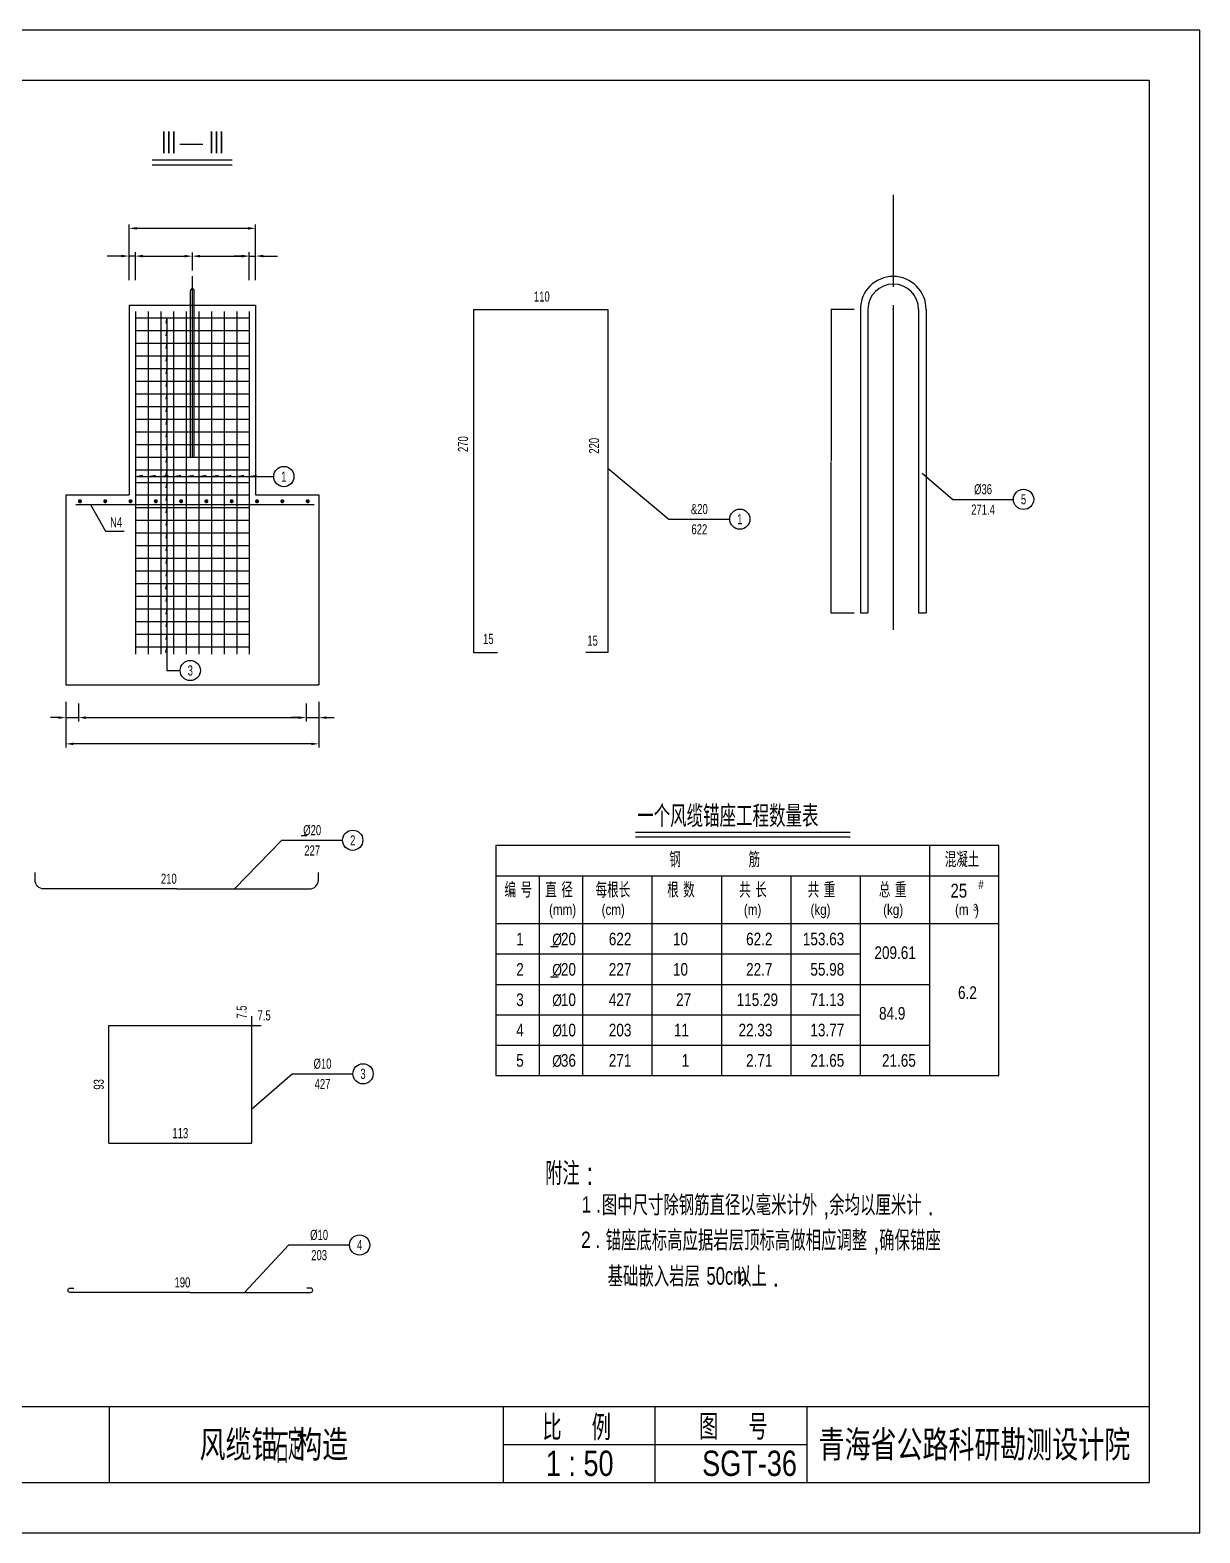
# Model space of a CAD drawing. Header units: millimetres. Extents: x 18914 to 20594, y 888 to 2076.
# Drawn here: x 19670 to 20594, y 888 to 2076 of the extents above; entities that cross this region are included whole.
import ezdxf
from ezdxf.enums import TextEntityAlignment as Align

# ---------------------------------------------------------------- set-up
doc = ezdxf.new("R2010")
doc.units = ezdxf.units.MM
doc.styles.add('GGX1', font='romanc.shx', dxfattribs={"width": 0.9, "bigfont": 'dk.shx'})
doc.styles.add('HZ', font='stxt.shx', dxfattribs={"width": 0.8, "bigfont": 'dk.shx'})
doc.styles.get("Standard").update_dxf_attribs({"font": 'stxt.shx', "width": 0.8, "bigfont": 'dk.shx'})
doc.styles.add('STYLE1', font='stxt.shx', dxfattribs={"width": 0.8, "bigfont": 'dk.shx'})
doc.dimstyles.new('JYG', dxfattribs={"dimtxt": 8, "dimasz": 6, "dimexe": 3, "dimexo": 4, "dimgap": 1, "dimtad": 1, "dimtxsty": 'Standard', "dimcen": 2.5, "dimclrd": 2, "dimclre": 2, "dimclrt": 2, "dimadec": 0, "dimazin": 0, "dimtfac": 1, "dimtmove": 0, "dimatfit": 3, "dimfxl": 0, "dimarcsym": 0})
doc.dimstyles.get("Standard").update_dxf_attribs({"dimtxt": 0.18, "dimasz": 0.18, "dimexe": 0.18, "dimexo": 0.0625, "dimgap": 0.09, "dimtad": 0, "dimtih": 1, "dimtoh": 1, "dimdec": 4, "dimzin": 0, "dimdsep": 46, "dimtxsty": 'Standard', "dimcen": 0.09, "dimadec": 0, "dimazin": 0, "dimtfac": 1, "dimtdec": 4, "dimtofl": 0, "dimtmove": 0, "dimatfit": 3, "dimfxl": 0, "dimtolj": 1, "dimtzin": 0, "dimarcsym": 0})

# ---------------------------------------------------------------- blocks, each defined once
blk = doc.blocks.new('*D46')
at = {"color": 2, "lineweight": -2}
for p, q in [((19708.1, 1543.8), (19708.1, 1529.6)), ((19714.1, 1532.6), (19882.1, 1532.6)), ((19888.1, 1543.8), (19888.1, 1529.6))]:
    blk.add_line(p, q, dxfattribs=at)
at = {"color": 2}
for points in [[(19714.1, 1533.6), (19714.1, 1531.6), (19708.1, 1532.6)], [(19882.1, 1533.6), (19882.1, 1531.6), (19888.1, 1532.6)]]:
    blk.add_solid(points, dxfattribs=at)
at = {"layer": 'DEFPOINTS', "color": 0}
for p in [(19708.1, 1547.8), (19888.1, 1547.8), (19888.1, 1532.6)]:
    blk.add_point(p, dxfattribs=at)
blk = doc.blocks.new('*D47')
at = {"color": 2, "lineweight": -2}
for p, q in [((19692.1, 1532.6), (19686.1, 1532.6)), ((19698.1, 1543.8), (19698.1, 1529.6)), ((19698.1, 1532.6), (19708.1, 1532.6)), ((19708.1, 1543.8), (19708.1, 1529.6)), ((19714.1, 1532.6), (19720.1, 1532.6))]:
    blk.add_line(p, q, dxfattribs=at)
at = {"color": 2}
for points in [[(19692.1, 1533.6), (19692.1, 1531.6), (19698.1, 1532.6)], [(19714.1, 1533.6), (19714.1, 1531.6), (19708.1, 1532.6)]]:
    blk.add_solid(points, dxfattribs=at)
at = {"layer": 'DEFPOINTS', "color": 0}
for p in [(19698.1, 1547.8), (19708.1, 1547.8), (19708.1, 1532.6)]:
    blk.add_point(p, dxfattribs=at)
blk = doc.blocks.new('*D48')
at = {"color": 2, "lineweight": -2}
for p, q in [((19698.1, 1545.1), (19698.1, 1508.9)), ((19898.1, 1545.1), (19898.1, 1508.9)), ((19892.1, 1511.9), (19704.1, 1511.9))]:
    blk.add_line(p, q, dxfattribs=at)
at = {"color": 2}
for points in [[(19704.1, 1512.9), (19704.1, 1510.9), (19698.1, 1511.9)], [(19892.1, 1512.9), (19892.1, 1510.9), (19898.1, 1511.9)]]:
    blk.add_solid(points, dxfattribs=at)
at = {"layer": 'DEFPOINTS', "color": 0}
for p in [(19698.1, 1549.1), (19898.1, 1549.1), (19698.1, 1511.9)]:
    blk.add_point(p, dxfattribs=at)
blk = doc.blocks.new('*D49')
at = {"color": 2, "lineweight": -2}
for p, q in [((19882.1, 1532.6), (19876.1, 1532.6)), ((19888.1, 1543.8), (19888.1, 1529.6)), ((19888.1, 1532.6), (19898.1, 1532.6)), ((19898.1, 1543.8), (19898.1, 1529.6)), ((19904.1, 1532.6), (19910.1, 1532.6))]:
    blk.add_line(p, q, dxfattribs=at)
at = {"color": 2}
for points in [[(19882.1, 1533.6), (19882.1, 1531.6), (19888.1, 1532.6)], [(19904.1, 1533.6), (19904.1, 1531.6), (19898.1, 1532.6)]]:
    blk.add_solid(points, dxfattribs=at)
at = {"layer": 'DEFPOINTS', "color": 0}
for p in [(19888.1, 1547.8), (19898.1, 1547.8), (19898.1, 1532.6)]:
    blk.add_point(p, dxfattribs=at)
blk = doc.blocks.new('DGJX')
at = {"color": 2, "const_width": 0.04}
blk.add_lwpolyline([(-0.02, 0, 1), (0.02, 0, 1)], format="xyb", close=True, dxfattribs=at)
blk = doc.blocks.new('*D58')
at = {"color": 2, "lineweight": -2}
for p, q in [((19837.1, 1897.5), (19831.1, 1897.5)), ((19843.1, 1878.3), (19843.1, 1900.5)), ((19843.1, 1897.5), (19848.1, 1897.5)), ((19848.1, 1878.3), (19848.1, 1900.5)), ((19854.1, 1897.5), (19865.3, 1897.5))]:
    blk.add_line(p, q, dxfattribs=at)
at = {"color": 2}
for points in [[(19837.1, 1898.5), (19837.1, 1896.5), (19843.1, 1897.5)], [(19854.1, 1898.5), (19854.1, 1896.5), (19848.1, 1897.5)]]:
    blk.add_solid(points, dxfattribs=at)
at = {"layer": 'DEFPOINTS', "color": 0}
for p in [(19848.1, 1897.5), (19843.1, 1874.3), (19848.1, 1874.3)]:
    blk.add_point(p, dxfattribs=at)
blk = doc.blocks.new('*D59')
at = {"color": 2, "lineweight": -2}
for p, q in [((19798.1, 1886.2), (19798.1, 1900.4)), ((19804.1, 1897.4), (19837.1, 1897.4)), ((19843.1, 1886.2), (19843.1, 1900.4))]:
    blk.add_line(p, q, dxfattribs=at)
at = {"color": 2}
for points in [[(19804.1, 1898.4), (19804.1, 1896.4), (19798.1, 1897.4)], [(19837.1, 1898.4), (19837.1, 1896.4), (19843.1, 1897.4)]]:
    blk.add_solid(points, dxfattribs=at)
at = {"layer": 'DEFPOINTS', "color": 0}
for p in [(19843.1, 1897.4), (19798.1, 1882.2), (19843.1, 1882.2)]:
    blk.add_point(p, dxfattribs=at)
blk = doc.blocks.new('*D60')
at = {"color": 2, "lineweight": -2}
for p, q in [((19753.1, 1886.2), (19753.1, 1900.4)), ((19759.1, 1897.4), (19792.1, 1897.4)), ((19798.1, 1886.2), (19798.1, 1900.4))]:
    blk.add_line(p, q, dxfattribs=at)
at = {"color": 2}
for points in [[(19759.1, 1898.4), (19759.1, 1896.4), (19753.1, 1897.4)], [(19792.1, 1898.4), (19792.1, 1896.4), (19798.1, 1897.4)]]:
    blk.add_solid(points, dxfattribs=at)
at = {"layer": 'DEFPOINTS', "color": 0}
for p in [(19798.1, 1897.4), (19753.1, 1882.2), (19798.1, 1882.2)]:
    blk.add_point(p, dxfattribs=at)
blk = doc.blocks.new('*D61')
at = {"color": 2, "lineweight": -2}
for p, q in [((19742.1, 1897.5), (19730.9, 1897.5)), ((19748.1, 1878.3), (19748.1, 1900.5)), ((19753.1, 1897.5), (19748.1, 1897.5)), ((19753.1, 1878.3), (19753.1, 1900.5)), ((19759.1, 1897.5), (19765.1, 1897.5))]:
    blk.add_line(p, q, dxfattribs=at)
at = {"color": 2}
for points in [[(19742.1, 1898.5), (19742.1, 1896.5), (19748.1, 1897.5)], [(19759.1, 1898.5), (19759.1, 1896.5), (19753.1, 1897.5)]]:
    blk.add_solid(points, dxfattribs=at)
at = {"layer": 'DEFPOINTS', "color": 0}
for p in [(19753.1, 1897.5), (19748.1, 1874.3), (19753.1, 1874.3)]:
    blk.add_point(p, dxfattribs=at)
blk = doc.blocks.new('*D62')
at = {"color": 2, "lineweight": -2}
for p, q in [((19748.1, 1899.2), (19748.1, 1922.4)), ((19842.1, 1919.4), (19754.1, 1919.4)), ((19848.1, 1899.2), (19848.1, 1922.4))]:
    blk.add_line(p, q, dxfattribs=at)
at = {"color": 2}
for points in [[(19754.1, 1920.4), (19754.1, 1918.4), (19748.1, 1919.4)], [(19842.1, 1920.4), (19842.1, 1918.4), (19848.1, 1919.4)]]:
    blk.add_solid(points, dxfattribs=at)
at = {"layer": 'DEFPOINTS', "color": 0}
for p in [(19748.1, 1919.4), (19748.1, 1895.2), (19848.1, 1895.2)]:
    blk.add_point(p, dxfattribs=at)
blk = doc.blocks.new('B3')
at = {"color": 2}
for p, q in [((-0.205, 0.303), (0.25, 0.303)), ((-0.756, -0.104), (0.829, -0.104))]:
    blk.add_line(p, q, dxfattribs=at)
at = {"color": 7}
blk.add_line((-0.756, -0.004), (0.829, -0.004), dxfattribs=at)
at = {"color": 2, "width": 0.7}
for p in [(-0.592, 0.075), (0.351, 0.075)]:
    blk.add_text('Ⅲ', height=0.5, dxfattribs=at).set_placement(p)
blk = doc.blocks.new('*D63')
at = {"color": 0, "lineweight": -2}
for p, q in [((20321.1, 1855.3), (20302.7, 1855.3)), ((20302.9, 1855.2), (20302.9, 1735.5)), ((20302.9, 1615.5), (20302.9, 1735.2)), ((20321.1, 1615.3), (20302.7, 1615.3))]:
    blk.add_line(p, q, dxfattribs=at)
at = {"color": 0}
for points in [[(20302.9, 1855.2), (20302.9, 1855.2), (20302.9, 1855.3)], [(20302.9, 1615.5), (20302.9, 1615.5), (20302.9, 1615.3)]]:
    blk.add_solid(points, dxfattribs=at)
at = {"layer": 'DEFPOINTS', "color": 0}
for p in [(20321.2, 1855.3), (20302.9, 1615.3), (20321.2, 1615.3)]:
    blk.add_point(p, dxfattribs=at)
blk = doc.blocks.new('*D64')
at = {"color": 0, "lineweight": -2}
for p, q in [((20368.2, 1867.8), (20368, 1867.7)), ((20368.3, 1867.8), (20368.2, 1867.8)), ((20352, 1855.2), (20352, 1855.4)), ((20352, 1855.3), (20352.1, 1855.3))]:
    blk.add_line(p, q, dxfattribs=at)
at = {"color": 0}
blk.add_solid([(20368, 1867.7), (20368, 1867.7), (20367.9, 1867.6)], dxfattribs=at)
at = {"layer": 'DEFPOINTS', "color": 0}
for p in [(20367.9, 1867.6), (20352, 1855.3)]:
    blk.add_point(p, dxfattribs=at)

msp = doc.modelspace()

# ---------------------------------------------------------------- linework, layer by layer
at = {"color": 2, "linetype": 'Continuous'}
for p, q in [((20594.42833, 2076.13427), (18914.42833, 2076.13427)), ((20594.42833, 888.13427), (20594.42833, 2076.13427)), ((18914.42833, 888.13427), (20594.42833, 888.13427))]:
    msp.add_line(p, q, dxfattribs=at)
at = {"color": 6}
for p, q in [((20554.42833, 2036.13427), (19034.42833, 2036.13427)), ((20554.42833, 2036.13427), (20554.42833, 928.13427)), ((19034.42833, 928.13427), (20554.42833, 928.13427))]:
    msp.add_line(p, q, dxfattribs=at)
at = {"color": 3}
for p, q in [((20352.04867, 1945.76696), (20352.04867, 1873.1948)), ((19798.14482, 1738.60717), (19798.14482, 1881.67698)), ((20352.04867, 1858.65317), (20352.04867, 1602.11767))]:
    msp.add_line(p, q, dxfattribs=at)
at = {"color": 4}
for p, q in [((19796.64482, 1738.60717), (19796.64482, 1870.10717)), ((19799.64482, 1738.60717), (19799.64482, 1870.10717)), ((19748.14482, 1858.60717), (19748.14482, 1708.60717)), ((19748.14482, 1858.60717), (19848.14482, 1858.60717)), ((19848.14482, 1858.60717), (19848.14482, 1708.60717)), ((19698.14482, 1708.60717), (19698.14482, 1558.60717)), ((19698.14482, 1708.60717), (19748.14482, 1708.60717)), ((19848.14482, 1708.60717), (19898.14482, 1708.60717)), ((19898.14482, 1708.60717), (19898.14482, 1558.60717)), ((19698.14482, 1558.60717), (19898.14482, 1558.60717))]:
    msp.add_line(p, q, dxfattribs=at)
at = {"color": 7}
for p, q in [((19753.14482, 1853.60717), (19753.14482, 1582.88827)), ((19763.14482, 1853.60717), (19763.14482, 1582.88827)), ((19773.14482, 1853.60717), (19773.14482, 1582.88827)), ((19783.14482, 1853.60717), (19783.14482, 1582.88827)), ((19793.14482, 1853.60717), (19793.14482, 1582.88827)), ((19803.14482, 1853.60717), (19803.14482, 1582.88827)), ((19813.14482, 1853.60717), (19813.14482, 1582.88827)), ((19823.14482, 1853.60717), (19823.14482, 1582.88827)), ((19833.14482, 1853.60717), (19833.14482, 1582.88827)), ((19843.14482, 1853.60717), (19843.14482, 1582.88827)), ((20020.42407, 1855.32901), (20020.42407, 1584.06045)), ((20020.42407, 1855.32901), (20126.42407, 1855.32901)), ((20126.42407, 1855.32901), (20126.42407, 1584.06045)), ((20326.04867, 1855.33915), (20326.04867, 1615.33915)), ((20332.04867, 1855.33915), (20332.04867, 1615.33915)), ((20372.04867, 1855.33915), (20372.04867, 1615.33915)), ((20378.04867, 1855.33915), (20378.04867, 1615.33915)), ((19753.14482, 1848.60717), (19843.14482, 1848.60717)), ((19753.14482, 1838.60717), (19843.14482, 1838.60717)), ((19753.14482, 1828.60717), (19843.14482, 1828.60717)), ((19753.14482, 1818.60717), (19843.14482, 1818.60717)), ((19753.14482, 1808.60717), (19843.14482, 1808.60717)), ((19753.14482, 1798.60717), (19843.14482, 1798.60717)), ((19753.14482, 1788.60717), (19843.14482, 1788.60717)), ((19753.14482, 1778.60717), (19843.14482, 1778.60717)), ((19753.14482, 1768.60717), (19843.14482, 1768.60717)), ((19753.14482, 1758.60717), (19843.14482, 1758.60717)), ((19753.14482, 1748.60717), (19843.14482, 1748.60717)), ((19753.14482, 1738.60717), (19843.14482, 1738.60717)), ((19753.14482, 1728.60717), (19843.14482, 1728.60717)), ((19753.14482, 1718.60717), (19843.14482, 1718.60717)), ((19706.01349, 1701.21225), (19894.33693, 1701.21225)), ((19753.14482, 1708.60717), (19843.14482, 1708.60717)), ((19753.14482, 1698.60717), (19843.14482, 1698.60717)), ((19753.14482, 1688.60717), (19843.14482, 1688.60717)), ((19753.14482, 1678.60717), (19843.14482, 1678.60717)), ((19753.14482, 1668.60717), (19843.14482, 1668.60717)), ((19753.14482, 1658.60717), (19843.14482, 1658.60717)), ((19753.14482, 1648.60717), (19843.14482, 1648.60717)), ((19753.14482, 1638.60717), (19843.14482, 1638.60717)), ((19753.14482, 1628.60717), (19843.14482, 1628.60717)), ((19753.14482, 1618.60717), (19843.14482, 1618.60717)), ((19753.14482, 1608.60717), (19843.14482, 1608.60717)), ((20326.04867, 1615.33915), (20332.04867, 1615.33915)), ((20372.04867, 1615.33915), (20378.04867, 1615.33915)), ((19753.14482, 1598.60717), (19843.14482, 1598.60717)), ((19753.14482, 1588.60717), (19843.14482, 1588.60717)), ((20020.42407, 1584.06045), (20039.15085, 1584.06045)), ((20126.42407, 1584.06045), (20109.06248, 1584.06045)), ((20148.34403, 1441.99862), (20317.89334, 1441.99862)), ((20037.96492, 1431.48731), (20037.96492, 1249.80331)), ((20435.61292, 1431.48731), (20037.96492, 1431.48731)), ((20435.61292, 1249.80331), (20435.61292, 1431.48731)), ((19845.11126, 1196.18097), (19845.11126, 1296.68097)), ((19732.11126, 1196.18097), (19732.11126, 1289.18097)), ((19732.11126, 1289.18097), (19852.61126, 1289.18097)), ((20037.96492, 1249.80331), (20435.61292, 1249.80331)), ((19732.11126, 1196.18097), (19845.11126, 1196.18097))]:
    msp.add_line(p, q, dxfattribs=at)
at = {"color": 2}
for p, q in [((19777.96728, 1848.87112), (19777.03058, 1844.38651)), ((19777.96728, 1848.87112), (19777.96728, 1569.87521)), ((19777.96728, 1838.87112), (19777.03058, 1834.38651)), ((19777.96728, 1828.87112), (19777.03058, 1824.38651)), ((19777.96728, 1818.87112), (19777.03058, 1814.38651)), ((19777.96728, 1808.87112), (19777.03058, 1804.38651)), ((19777.96728, 1798.87112), (19777.03058, 1794.38651)), ((19777.96728, 1788.87112), (19777.03058, 1784.38651)), ((19777.96728, 1778.87112), (19777.03058, 1774.38651)), ((19777.96728, 1768.87112), (19777.03058, 1764.38651)), ((19777.96728, 1758.87112), (19777.03058, 1754.38651)), ((19777.96728, 1748.87112), (19777.03058, 1744.38651)), ((19777.96728, 1738.87112), (19777.03058, 1734.38651)), ((19753.26447, 1723.27434), (19758.9045, 1724.25455)), ((19754.61933, 1723.17232), (19862.43641, 1723.17232)), ((19763.26447, 1723.27434), (19768.9045, 1724.25455)), ((19773.26447, 1723.27434), (19778.9045, 1724.25455)), ((19777.96728, 1728.87112), (19777.03058, 1724.38651)), ((19783.26447, 1723.27434), (19788.9045, 1724.25455)), ((19793.26447, 1723.27434), (19798.9045, 1724.25455)), ((19803.26447, 1723.27434), (19808.9045, 1724.25455)), ((19813.26447, 1723.27434), (19818.9045, 1724.25455)), ((19823.26447, 1723.27434), (19828.9045, 1724.25455)), ((19833.26447, 1723.27434), (19838.9045, 1724.25455)), ((19843.26447, 1723.27434), (19848.9045, 1724.25455)), ((19870.43641, 1723.17232), (19870.43641, 1723.17232)), ((20126.50151, 1729.7233), (20174.79419, 1689.50654)), ((20375.02218, 1725.97363), (20399.02218, 1705.15346)), ((19777.96728, 1718.87112), (19777.03058, 1714.38651)), ((19717.83152, 1700.57937), (19729.56029, 1680.06788)), ((19777.96728, 1708.87112), (19777.03058, 1704.38651)), ((19777.96728, 1698.87112), (19777.03058, 1694.38651)), ((20399.02218, 1705.15346), (20447.02218, 1705.15346)), ((19777.96728, 1688.87112), (19777.03058, 1684.38651)), ((20174.79419, 1689.50654), (20222.79419, 1689.50654)), ((19729.56029, 1680.06788), (19744.22124, 1680.06788)), ((19777.96728, 1678.87112), (19777.03058, 1674.38651)), ((19777.96728, 1668.87112), (19777.03058, 1664.38651)), ((19777.96728, 1658.87112), (19777.03058, 1654.38651)), ((19777.96728, 1648.87112), (19777.03058, 1644.38651)), ((19777.83103, 1638.65949), (19776.89434, 1634.17488)), ((19777.96728, 1628.87112), (19777.03058, 1624.38651)), ((19777.96728, 1618.87112), (19777.03058, 1614.38651)), ((19777.96728, 1608.87112), (19777.03058, 1604.38651)), ((19777.96728, 1598.87112), (19777.03058, 1594.38651)), ((19777.83103, 1588.65949), (19776.89434, 1584.17488)), ((19777.96728, 1569.87521), (19788.47558, 1569.87521)), ((19884.14406, 1439.44198), (19888.53953, 1439.44198)), ((20148.34403, 1438.39862), (20317.89334, 1438.39862)), ((19831.37955, 1397.26477), (19868.83684, 1435.68116)), ((19868.83684, 1435.68116), (19916.83684, 1435.68116)), ((20380.76492, 1431.48731), (20380.76492, 1249.80331)), ((20037.96492, 1407.49131), (20435.61292, 1407.49131)), ((20072.24492, 1407.49131), (20072.24492, 1249.80331)), ((20106.52492, 1407.49131), (20106.52492, 1249.80331)), ((20161.37292, 1407.49131), (20161.37292, 1249.80331)), ((20216.22092, 1407.49131), (20216.22092, 1249.80331)), ((20271.06892, 1407.49131), (20271.06892, 1249.80331)), ((20325.91692, 1407.49131), (20325.91692, 1249.80331)), ((20037.96492, 1369.78331), (20435.61292, 1369.78331)), ((20037.96492, 1345.78731), (20325.91692, 1345.78731)), ((20037.96492, 1321.79131), (20380.76492, 1321.79131)), ((20037.96492, 1297.79531), (20325.91692, 1297.79531)), ((20037.96492, 1273.79931), (20380.76492, 1273.79931)), ((19844.79419, 1222.99214), (19876.98931, 1251.07263)), ((19876.98931, 1251.07263), (19924.98931, 1251.07263)), ((19839.42833, 1078.21181), (19874.30638, 1115.74745)), ((19874.30638, 1115.74745), (19922.30638, 1115.74745))]:
    msp.add_line(p, q, dxfattribs=at)
at = {"linetype": 'Continuous'}
for p in [(19034.42833, 988.13427), (20554.42833, 988.13427)]:
    msp.add_line(p, (20554.42833, 988.13427), dxfattribs=at)
at = {"color": 7}
for points in [[(19785.7698, 1397.26477), (19680.7698, 1397.26477, -0.4142135624), (19673.7698, 1404.26477), (19673.7698, 1410.26477)], [(19785.7698, 1397.26477), (19890.7698, 1397.26477, 0.4142135624), (19897.7698, 1404.26477), (19897.7698, 1410.26477)], [(19796.5015, 1078.21181), (19701.5015, 1078.21181, -1), (19701.5015, 1081.71181), (19704.5015, 1081.71181)], [(19796.5015, 1078.21181), (19891.5015, 1078.21181, 1), (19891.5015, 1081.71181), (19888.5015, 1081.71181)]]:
    msp.add_lwpolyline(points, format="xyb", dxfattribs=at)
at = {"linetype": 'Continuous'}
for points in [[(19732.76426, 928.13427), (19732.76426, 988.13427), (19732.76426, 988.13427)], [(20043.97361, 928.13427), (20043.97361, 988.13427), (20043.97361, 988.13427)], [(20163.97361, 928.13427), (20163.97361, 988.13427), (20163.97361, 988.13427)], [(20283.97361, 928.13427), (20283.97361, 988.13427), (20283.97361, 988.13427)], [(20043.97361, 958.13427), (20283.97361, 958.13427)]]:
    msp.add_lwpolyline(points, dxfattribs=at)
at = {"color": 2}
for centre in [(19870.43641, 1723.17232), (20455.02218, 1705.15346), (20230.79419, 1689.50654), (19796.47558, 1569.87521), (19924.83684, 1435.68116), (19932.98931, 1251.07263), (19930.30638, 1115.74745)]:
    msp.add_circle(centre, 8, dxfattribs=at)
at = {"color": 7}
for radius in [26, 20]:
    msp.add_arc((20352.04867, 1855.33915), radius, 0, 180, dxfattribs=at)
at = {"color": 4}
msp.add_arc((19798.14482, 1870.10717), 1.5, 0, 180, dxfattribs=at)

# ---------------------------------------------------------------- block references
at = {"color": 2, "xscale": 40, "yscale": 40, "zscale": 40}
for name, p in [('B3', (19796.5015, 1973.70498)), ('DGJX', (19709.24098, 1703.65324)), ('DGJX', (19729.24098, 1703.65324)), ('DGJX', (19749.24098, 1703.65324)), ('DGJX', (19769.24098, 1703.65324)), ('DGJX', (19789.24098, 1703.65324)), ('DGJX', (19809.24098, 1703.65324)), ('DGJX', (19829.24098, 1703.65324)), ('DGJX', (19849.24098, 1703.65324)), ('DGJX', (19869.24098, 1703.65324)), ('DGJX', (19889.24098, 1703.65324))]:
    msp.add_blockref(name, p, dxfattribs=at)

# ---------------------------------------------------------------- texts
at = {"color": 2, "width": 0.7}
for s, p in [('110', (20074.30728, 1865.52679)), ('1', (19870.43641, 1723.17232)), ('%%C36', (20423.02218, 1713.15346)), ('&20', (20198.79419, 1697.50654)), ('271.4', (20423.02218, 1697.15346)), ('5', (20455.02218, 1705.15346)), ('1', (20230.79419, 1689.50654)), ('622', (20198.79419, 1681.50654)), ('15', (20032.02375, 1594.81554)), ('15', (20114.43167, 1593.48728)), ('3', (19796.47558, 1569.87521)), ('%%C20', (19892.83684, 1443.68116)), ('2', (19924.83684, 1435.68116)), ('227', (19892.83684, 1427.68116)), ('7.5', (19854.83194, 1297.18097)), ('%%C10', (19900.98931, 1259.07263)), ('3', (19932.98931, 1251.07263)), ('427', (19900.98931, 1243.07263)), ('113', (19788.61126, 1204.18097)), ('%%C10', (19898.30638, 1123.74745)), ('4', (19930.30638, 1115.74745)), ('203', (19898.30638, 1107.74745))]:
    msp.add_text(s, height=8, dxfattribs=at).set_placement(p, align=Align.MIDDLE)
for s, p in [('270', (20012.00455, 1748.8315)), ('220', (20115.57007, 1747.50323)), ('7.5', (19837.11126, 1299.92211)), ('93', (19724.11126, 1242.68097))]:
    msp.add_text(s, height=8, rotation=90, dxfattribs=at).set_placement(p, align=Align.MIDDLE)
at = {"color": 2}
for s, height, width, p in [('N4', 8, 0.7, (19733.0776, 1682.96786)), ('石', 24, 0.5, (19862.72073, 943.32393)), ('定', 24, 0.5, (19873.68533, 945.67042))]:
    msp.add_text(s, height=height, dxfattribs=dict(at, width=width)).set_placement(p)
at = {"color": 2, "style": 'HZ'}
for s, height, width, p in [('一个风缆锚座工程数量表', 17.14, 0.8, (20149.67025, 1446.09524)), ('钢               筋 ', 11.998, 0.8, (20175.08492, 1414.34731)), ('混凝土', 11.998, 0.8, (20392.76292, 1414.34731)), ('编 号 ', 11.998, 0.8, (20044.82092, 1390.35131)), ('直 径  ', 11.998, 0.8, (20077.04412, 1390.35131)), ('每根长', 11.998, 0.8, (20116.80892, 1390.35131)), ('根 数 ', 11.998, 0.8, (20173.37092, 1390.35131)), ('共 长', 11.998, 0.8, (20230.27183, 1390.35131)), ('共 重 ', 11.998, 0.8, (20284.43812, 1390.35131)), ('总 重', 11.998, 0.8, (20340.65732, 1390.35131)), ('#', 7, 0.8, (20419.37314, 1397.20731)), (' 25 ', 11, 0.8, (20394.05327, 1390.35131)), ('(mm)', 8.57, 0.8, (20080.04848, 1376.63931)), ('(cm)', 8.57, 0.8, (20121.60812, 1376.63931)), ('(m)', 8.57, 0.8, (20234.04652, 1376.63931)), ('(kg)', 8.57, 0.8, (20286.67214, 1376.63931)), ('(kg)', 8.57, 0.8, (20344.0892, 1376.63931)), ('(m  )', 8.57, 0.8, (20400.90927, 1376.63931)), ('3', 5.142, 0.8, (20415.04492, 1380.06731)), ('1', 9.99948, 0.8, (20054.07562, 1352.64331)), ('%%c', 9.2556, 0.8, (20082.52892, 1352.64331)), ('20', 9.999476, 0.8, (20089.38492, 1352.64331)), ('622', 9.999476, 0.8, (20127.24684, 1352.64331)), ('10', 9.999476, 0.8, (20177.94098, 1352.64331)), ('_', 10.284, 0.8, (20081.15772, 1354.01451)), ('2', 9.99948, 0.8, (20054.07562, 1328.64731)), ('%%c', 9.2556, 0.8, (20082.52892, 1328.64731)), ('20', 9.999476, 0.8, (20089.38492, 1328.64731)), ('227', 9.999476, 0.8, (20127.24684, 1328.64731)), ('10', 9.999476, 0.8, (20177.94098, 1328.64731)), ('_', 10.284, 0.8, (20081.15772, 1330.01851)), ('3', 9.99948, 0.8, (20054.07562, 1304.65131)), ('%%c', 9.2556, 0.8, (20082.52892, 1304.65131)), ('10', 9.999476, 0.8, (20089.38492, 1304.65131)), ('427', 9.999476, 0.8, (20127.24684, 1304.65131)), ('27', 9.999476, 0.8, (20180.45489, 1304.65131)), ('4', 9.99948, 0.8, (20054.07562, 1280.65531)), ('%%c', 9.2556, 0.8, (20082.52892, 1280.65531)), ('10', 9.999476, 0.8, (20089.38492, 1280.65531)), ('203', 9.999476, 0.8, (20127.24684, 1280.65531)), ('11', 9.999476, 0.8, (20178.71131, 1280.65531)), ('5', 9.99948, 0.8, (20054.07562, 1256.65931)), ('%%c', 9.2556, 0.8, (20082.52892, 1256.65931)), ('36', 9.999476, 0.8, (20089.38492, 1256.65931)), ('271', 9.999476, 0.8, (20127.24684, 1256.65931)), ('1', 9.99948, 0.8, (20184.87394, 1256.65931)), ('附注 :', 18, 0.8, (20076.90729, 1163.16211)), ('1 .', 12.799488, 0.8, (20105.73804, 1141.36647)), ('       图中尺寸除钢筋直径以毫米计外 ,余均以厘米计 .', 15.99936, 0.8, (20088.46826, 1139.10008)), ('锚座底标高应据岩层顶标高做相应调整 ,确保锚座', 16, 0.8, (20124.716, 1111.23533)), ('2 .', 12.799488, 0.8, (20105.33036, 1113.50457)), ('基础嵌入岩层      以上 .', 16, 0.8, (20126.30519, 1082.75097)), ('50cm', 14, 0.7, (20204.44072, 1084.34745))]:
    msp.add_text(s, height=height, dxfattribs=dict(at, width=width)).set_placement(p)
at = {"color": 2, "width": 0.7}
for s, p in [('210', (19785.7698, 1401.26477)), ('190', (19796.5015, 1082.21181))]:
    msp.add_text(s, height=8, dxfattribs=at).set_placement(p, align=Align.RIGHT)
at = {"color": 2, "style": 'HZ', "width": 0.8}
for s, p in [('62.2', (20256.57427, 1352.64331)), ('153.63', (20313.33189, 1352.64331)), ('209.61', (20369.90263, 1341.86598)), ('22.7', (20256.57427, 1328.64731)), ('55.98', (20313.33189, 1328.64731)), ('6.2', (20418.13885, 1310.25029)), ('115.29', (20261.03009, 1304.65131)), ('71.13', (20313.33189, 1304.65131)), ('84.9', (20361.6274, 1293.87398)), ('22.33', (20256.57427, 1280.65531)), ('13.77', (20313.33189, 1280.65531)), ('2.71', (20256.57427, 1256.65931)), ('21.65', (20313.33189, 1256.65931)), ('21.65', (20369.90263, 1256.65931))]:
    msp.add_text(s, height=9.999476, dxfattribs=at).set_placement(p, align=Align.RIGHT)
at = {"color": 2, "linetype": 'ByBlock'}
for s, height, style, width, p in [('比    例', 20, 'STYLE1', 0.8, (20074.77948, 961.33427)), ('图    号', 20, 'STYLE1', 0.8, (20198.65207, 961.84722)), ('青海省公路科研勘测设计院', 24, 'GGX1', 0.9, (20293.07637, 945.32796)), ('1 : 50', 20, 'STYLE1', 0.8, (20077.48872, 933.19003)), ('SGT-36', 20, 'STYLE1', 0.8, (20201.00309, 933.19003))]:
    msp.add_text(s, height=height, dxfattribs=dict(at, style=style, width=width)).set_placement(p)
at = {"color": 2, "linetype": 'ByBlock', "style": 'GGX1', "width": 0.9}
msp.add_text('风缆锚 构造', height=24, dxfattribs=at).set_placement((19862.52717, 957.30276), align=Align.MIDDLE_CENTER)

# ---------------------------------------------------------------- dimensions: what is measured, and where the dimension line sits
at = {"color": 2}
for base, p1, p2, picture, middle in [((19748.14482, 1919.43571), (19848.14482, 1895.24132), (19748.14482, 1895.24132), '*D62', (19798.14482, 1924.43571)), ((19798.14482, 1897.4421), (19753.14482, 1882.2421), (19798.14482, 1882.2421), '*D60', (19775.64482, 1902.4421)), ((19843.14482, 1897.4421), (19798.14482, 1882.2421), (19843.14482, 1882.2421), '*D59', (19820.64482, 1902.4421)), ((19708.14482, 1532.57994), (19698.14482, 1547.77994), (19708.14482, 1547.77994), '*D47', (19703.14482, 1537.57994)), ((19698.14482, 1511.86388), (19898.14482, 1549.11583), (19698.14482, 1549.11583), '*D48', (19798.14482, 1516.86388)), ((19898.14482, 1532.57994), (19888.14482, 1547.77994), (19898.14482, 1547.77994), '*D49', (19893.14482, 1537.57994))]:
    dim = msp.add_linear_dim(base=base, p1=p1, p2=p2, dimstyle='JYG', dxfattribs=at)
    dim.commit()
    dim.dimension.update_dxf_attribs({"geometry": picture, "text_midpoint": middle})
for base, p1, p2, picture, middle in [((19753.14482, 1897.53221), (19748.14482, 1874.33221), (19753.14482, 1874.33221), '*D61', (19733.54482, 1897.53221)), ((19848.14482, 1897.53221), (19843.14482, 1874.33221), (19848.14482, 1874.33221), '*D58', (19862.74482, 1897.53221))]:
    dim = msp.add_linear_dim(base=base, p1=p1, p2=p2, dimstyle='JYG', dxfattribs=at)
    dim.commit()
    dim.dimension.update_dxf_attribs({"geometry": picture, "text_midpoint": middle, "dimtype": 160})
dim = msp.add_radius_dim(center=(20352.04867, 1855.33915), mpoint=(20367.86572, 1867.57929), text='R10', dimstyle='Standard', dxfattribs=at)
dim.commit()
dim.dimension.update_dxf_attribs({"geometry": '*D64', "text_midpoint": (20368.55928, 1867.79961)})
dim = msp.add_linear_dim(base=(20302.91042, 1615.33915), p1=(20321.1559, 1855.33915), p2=(20321.1559, 1615.33915), angle=90, text='120', dimstyle='Standard', dxfattribs=at)
dim.commit()
dim.dimension.update_dxf_attribs({"geometry": '*D63', "text_midpoint": (20302.91042, 1735.33915)})
dim = msp.add_linear_dim(base=(19888.14482, 1532.57994), p1=(19708.14482, 1547.77994), p2=(19888.14482, 1547.77994), text='20x9', dimstyle='JYG', dxfattribs=at)
dim.commit()
dim.dimension.update_dxf_attribs({"geometry": '*D46', "text_midpoint": (19798.14482, 1537.57994)})

doc.saveas('drawing.dxf')
